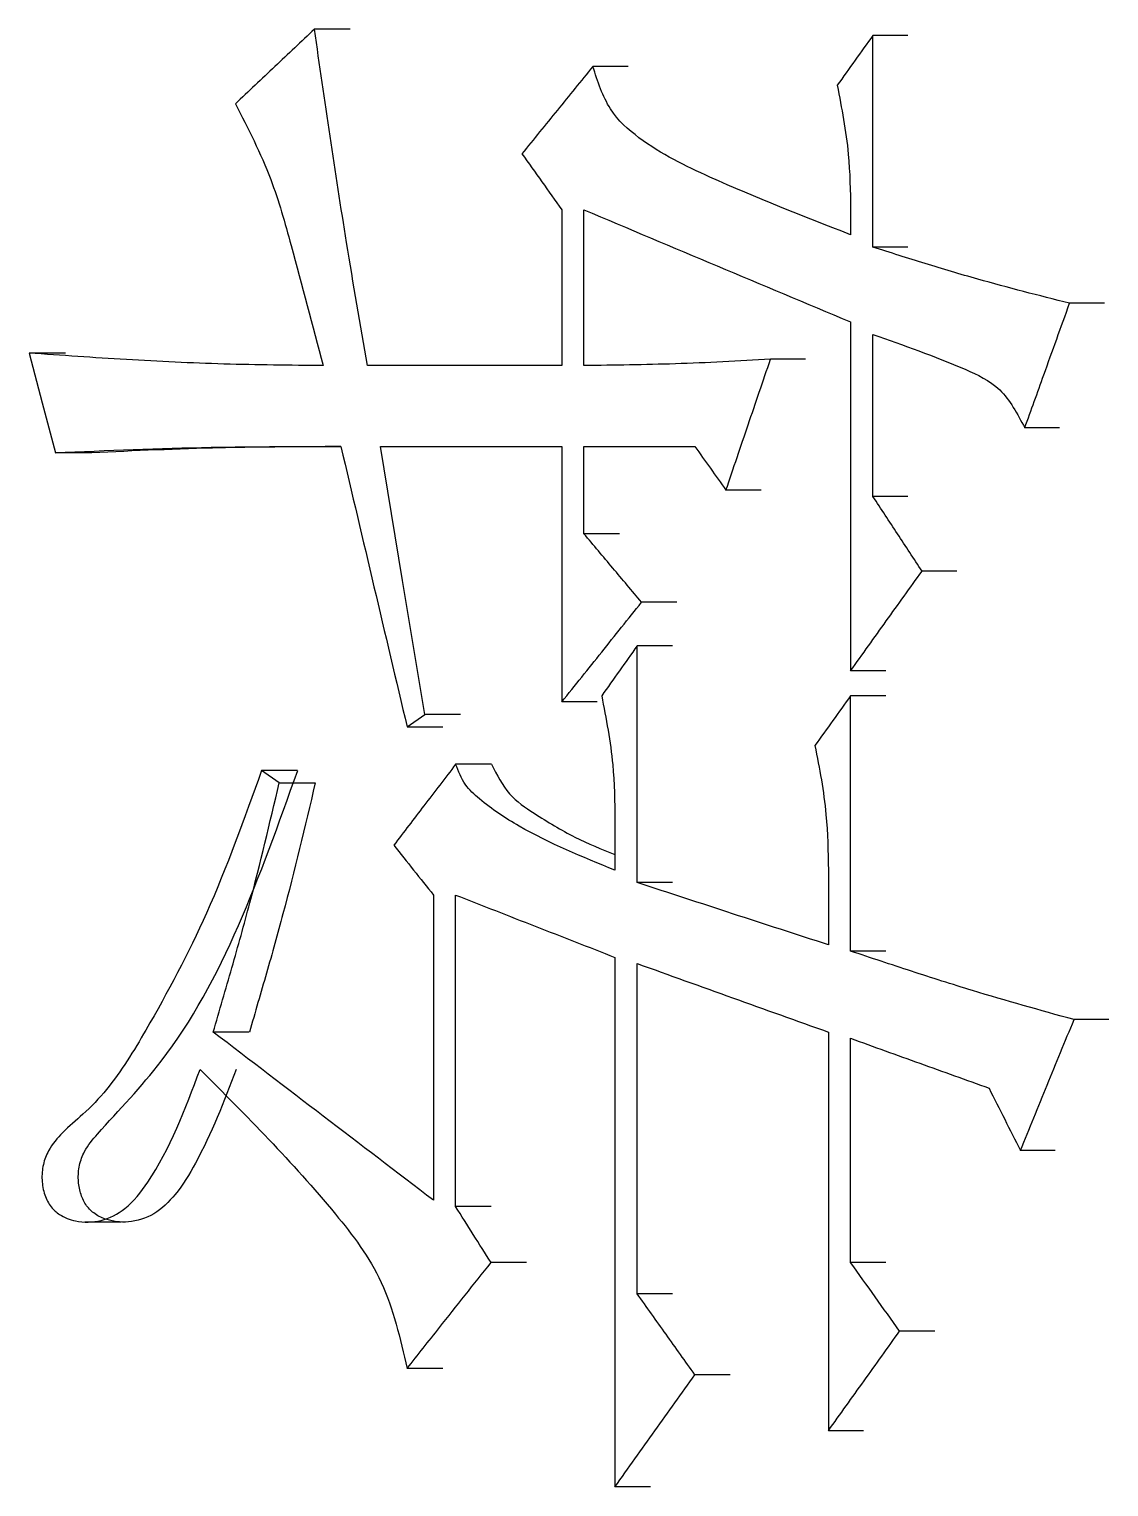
# Model space of a CAD drawing. Header units: millimetres. Extents: x 2063 to 4500, y 825 to 2548.
# Drawn here: x 3166.227 to 3168.101, y 1518.73 to 1521.261 of the extents above; entities that cross this region are included whole.
import ezdxf

# ---------------------------------------------------------------- set-up
doc = ezdxf.new("R2010")
doc.units = ezdxf.units.MM

msp = doc.modelspace()

# ---------------------------------------------------------------- linework, layer by layer
at = {"color": 7, "linetype": 'Continuous', "lineweight": 25}
for p, q in [((3166.7844, 1521.261), (3166.7222, 1521.261)), ((3167.6917, 1520.8824), (3167.6917, 1521.2502)), ((3167.7525, 1521.2502), (3167.6917, 1521.2502)), ((3167.267, 1521.1961), (3167.2055, 1521.1961)), ((3167.1516, 1520.9473), (3167.1516, 1520.6768)), ((3167.19, 1520.6768), (3167.19, 1520.9473)), ((3167.653, 1520.9473), (3167.653, 1520.904)), ((3167.7525, 1520.8824), (3167.6917, 1520.8824)), ((3168.0935, 1520.785), (3168.0331, 1520.785)), ((3167.653, 1520.7526), (3167.653, 1520.1468)), ((3167.6917, 1520.4497), (3167.6917, 1520.7309)), ((3166.2898, 1520.6985), (3166.2269, 1520.6985)), ((3167.1516, 1520.6768), (3166.814, 1520.6768)), ((3166.8761, 1520.6768), (3166.814, 1520.6768)), ((3167.5749, 1520.6877), (3167.5138, 1520.6877)), ((3168.0158, 1520.5686), (3167.9553, 1520.5686)), ((3166.3356, 1520.5254), (3166.2725, 1520.5254)), ((3166.837, 1520.5362), (3167.1516, 1520.5362)), ((3167.1516, 1520.5362), (3167.1516, 1520.0927)), ((3167.19, 1520.5362), (3167.3826, 1520.5362)), ((3167.19, 1520.3848), (3167.19, 1520.5362)), ((3167.4978, 1520.4605), (3167.4366, 1520.4605)), ((3167.7525, 1520.4497), (3167.6917, 1520.4497)), ((3167.2516, 1520.3848), (3167.19, 1520.3848)), ((3167.8376, 1520.3199), (3167.7769, 1520.3199)), ((3167.3515, 1520.2658), (3167.2901, 1520.2658)), ((3167.2824, 1519.779), (3167.2824, 1520.1901)), ((3167.3438, 1520.1901), (3167.2824, 1520.1901)), ((3167.7139, 1520.1468), (3167.653, 1520.1468)), ((3167.2132, 1520.0927), (3167.1516, 1520.0927)), ((3167.653, 1519.66), (3167.653, 1520.1035)), ((3166.883, 1520.0494), (3166.9136, 1520.0711)), ((3166.9755, 1520.0711), (3166.9136, 1520.0711)), ((3166.883, 1520.0494), (3166.9449, 1520.0494)), ((3166.6611, 1519.9521), (3166.6305, 1519.9737)), ((3167.0295, 1519.9846), (3166.9673, 1519.9846)), ((3166.6611, 1519.9521), (3166.7233, 1519.9521)), ((3167.2439, 1519.8872), (3167.2439, 1519.8006)), ((3167.6143, 1519.8006), (3167.6143, 1519.6708)), ((3167.3438, 1519.779), (3167.2824, 1519.779)), ((3166.9289, 1519.7574), (3166.9289, 1519.2273)), ((3166.9673, 1519.2165), (3166.9673, 1519.7574)), ((3167.2439, 1519.6492), (3167.2439, 1518.7297)), ((3167.2824, 1519.0651), (3167.2824, 1519.6384)), ((3168.1012, 1519.541), (3168.0408, 1519.541)), ((3166.609, 1519.5194), (3166.5466, 1519.5194)), ((3167.6143, 1519.5194), (3167.6143, 1518.8271)), ((3167.653, 1519.1191), (3167.653, 1519.5086)), ((3168.0081, 1519.3139), (3167.9476, 1519.3139)), ((3167.0291, 1519.2165), (3166.9673, 1519.2165)), ((3166.3237, 1519.1897), (3166.3868, 1519.1897)), ((3167.0904, 1519.1191), (3167.0287, 1519.1191)), ((3167.7139, 1519.1191), (3167.653, 1519.1191)), ((3167.3438, 1519.0651), (3167.2824, 1519.0651)), ((3167.7989, 1519.0002), (3167.7381, 1519.0002)), ((3166.9449, 1518.9352), (3166.8829, 1518.9352)), ((3167.4438, 1518.9244), (3167.3826, 1518.9244)), ((3167.6752, 1518.8271), (3167.6143, 1518.8271)), ((3167.3054, 1518.7297), (3167.2439, 1518.7297))]:
    msp.add_line(p, q, dxfattribs=at)
at = {"color": 7, "linetype": 'Continuous', "lineweight": 25, "flags": 128}
for points in [[(3166.2269, 1520.6985), (3166.2497, 1520.6119), (3166.2725, 1520.5254)], [(3166.9136, 1520.0711), (3166.8753, 1520.3036), (3166.837, 1520.5362)], [(3167.7139, 1520.1035), (3167.6988, 1520.1035), (3167.6833, 1520.1035), (3167.653, 1520.1035)], [(3166.6928, 1519.9737), (3166.6775, 1519.9737), (3166.6618, 1519.9737), (3166.6462, 1519.9737), (3166.6305, 1519.9737)], [(3167.7139, 1519.66), (3167.6968, 1519.66), (3167.6793, 1519.66), (3167.653, 1519.66)]]:
    msp.add_lwpolyline(points, dxfattribs=at)
at = {"color": 7, "linetype": 'Continuous', "lineweight": 25}
for points, knots in [([(3166.7222, 1521.261), (3166.6993, 1521.2394), (3166.6535, 1521.1962), (3166.6078, 1521.1529), (3166.5849, 1521.1313)], [0, 0, 0, 0, 0.5, 1, 1, 1, 1]), ([(3166.814, 1520.6768), (3166.8018, 1520.7479), (3166.7791, 1520.8805), (3166.749, 1521.0753), (3166.7311, 1521.1991), (3166.7222, 1521.261)], [0, 0, 0, 0, 0.366425, 0.683185, 1, 1, 1, 1]), ([(3167.6917, 1521.2502), (3167.6813, 1521.2357), (3167.6607, 1521.2069), (3167.6401, 1521.178), (3167.6297, 1521.1636)], [0, 0, 0, 0, 0.5, 1, 1, 1, 1]), ([(3167.2054, 1521.1961), (3167.1849, 1521.1708), (3167.1439, 1521.1204), (3167.1029, 1521.0699), (3167.0824, 1521.0446)], [0, 0, 0, 0, 0.5, 1, 1, 1, 1]), ([(3167.653, 1520.904), (3167.5709, 1520.936), (3167.446, 1520.9847), (3167.305, 1521.0528), (3167.2307, 1521.1185), (3167.214, 1521.17), (3167.2055, 1521.1961)], [0, 0, 0, 0, 0.493627, 0.751972, 0.874128, 1, 1, 1, 1]), ([(3167.6297, 1521.1636), (3167.6374, 1521.1239), (3167.6512, 1521.0527), (3167.6524, 1520.9796), (3167.653, 1520.9473)], [0, 0, 0, 0, 0.558835, 1, 1, 1, 1]), ([(3166.5849, 1521.1313), (3166.6069, 1521.0886), (3166.6467, 1521.0114), (3166.6904, 1520.8548), (3166.7191, 1520.7464), (3166.7375, 1520.6768)], [0, 0, 0, 0, 0.308167, 0.555958, 1, 1, 1, 1]), ([(3167.0824, 1521.0446), (3167.0939, 1521.0284), (3167.117, 1520.9959), (3167.14, 1520.9635), (3167.1516, 1520.9473)], [0, 0, 0, 0, 0.500002, 1, 1, 1, 1]), ([(3167.19, 1520.9473), (3167.267, 1520.9148), (3167.421, 1520.8499), (3167.5756, 1520.785), (3167.653, 1520.7526)], [0, 0, 0, 0, 0.5, 1, 1, 1, 1]), ([(3168.0331, 1520.785), (3167.9798, 1520.7985), (3167.8958, 1520.8196), (3167.7824, 1520.8538), (3167.7219, 1520.8729), (3167.6917, 1520.8824)], [0, 0, 0, 0, 0.465077, 0.732515, 1, 1, 1, 1]), ([(3167.9553, 1520.5686), (3167.9663, 1520.5993), (3167.9848, 1520.6507), (3168.0107, 1520.7228), (3168.0256, 1520.7643), (3168.0331, 1520.785)], [0, 0, 0, 0, 0.425233, 0.712616, 1, 1, 1, 1]), ([(3167.6917, 1520.7309), (3167.7448, 1520.7122), (3167.8189, 1520.686), (3167.9166, 1520.6411), (3167.9423, 1520.593), (3167.9553, 1520.5686)], [0, 0, 0, 0, 0.554938, 0.774738, 1, 1, 1, 1]), ([(3166.7375, 1520.6768), (3166.6799, 1520.6773), (3166.5658, 1520.6783), (3166.3956, 1520.6866), (3166.2832, 1520.6945), (3166.2269, 1520.6985)], [0, 0, 0, 0, 0.337206, 0.668546, 1, 1, 1, 1]), ([(3167.5138, 1520.6877), (3167.4863, 1520.6861), (3167.4312, 1520.6829), (3167.3232, 1520.6785), (3167.2429, 1520.6775), (3167.19, 1520.6768)], [0, 0, 0, 0, 0.254777, 0.5095604, 1, 1, 1, 1]), ([(3167.4366, 1520.4605), (3167.4494, 1520.4984), (3167.4752, 1520.5741), (3167.5009, 1520.6498), (3167.5138, 1520.6877)], [0, 0, 0, 0, 0.499999, 1, 1, 1, 1]), ([(3166.2725, 1520.5254), (3166.3625, 1520.5294), (3166.4549, 1520.5335), (3166.5499, 1520.535), (3166.5569, 1520.5351), (3166.564, 1520.5352), (3166.571, 1520.5352), (3166.578, 1520.5353), (3166.5851, 1520.5354), (3166.5921, 1520.5355), (3166.5991, 1520.5356), (3166.6085, 1520.5356), (3166.6179, 1520.5357), (3166.6273, 1520.5358), (3166.6343, 1520.5358), (3166.6413, 1520.5359), (3166.6484, 1520.5359), (3166.6554, 1520.536), (3166.6624, 1520.536), (3166.6695, 1520.536), (3166.6789, 1520.5361), (3166.6883, 1520.5361), (3166.6976, 1520.5361), (3166.7047, 1520.5361), (3166.7117, 1520.5361), (3166.7188, 1520.5361), (3166.7258, 1520.5362), (3166.7329, 1520.5362), (3166.7399, 1520.5362), (3166.747, 1520.5362), (3166.7564, 1520.5362), (3166.7634, 1520.5362), (3166.7681, 1520.5362)], [0, 0, 0, 0, 0.54643, 0.560604, 0.574777, 0.588951, 0.603124, 0.617298, 0.631471, 0.645645, 0.659818, 0.673992, 0.702339, 0.716512, 0.730686, 0.744859, 0.759033, 0.773206, 0.78738, 0.801553, 0.815726, 0.844073, 0.858247, 0.87242, 0.886594, 0.900767, 0.914941, 0.929114, 0.943288, 0.957461, 0.971635, 1, 1, 1, 1]), ([(3166.7682, 1520.536), (3166.7437, 1520.536), (3166.674, 1520.5359), (3166.5296, 1520.5341), (3166.4101, 1520.5287), (3166.3356, 1520.5254)], [0, 0, 0, 0, 0.169125, 0.482016, 1, 1, 1, 1]), ([(3166.7681, 1520.5362), (3166.7872, 1520.4551), (3166.8255, 1520.2928), (3166.8638, 1520.1306), (3166.883, 1520.0494)], [0, 0, 0, 0, 0.5, 1, 1, 1, 1]), ([(3167.3826, 1520.5362), (3167.3916, 1520.5236), (3167.4096, 1520.4984), (3167.4276, 1520.4731), (3167.4366, 1520.4605)], [0, 0, 0, 0, 0.5000006, 1, 1, 1, 1]), ([(3167.7769, 1520.3199), (3167.7627, 1520.3415), (3167.7343, 1520.3848), (3167.7059, 1520.428), (3167.6917, 1520.4497)], [0, 0, 0, 0, 0.4999982, 1, 1, 1, 1]), ([(3167.2901, 1520.2658), (3167.2734, 1520.2856), (3167.24, 1520.3253), (3167.2067, 1520.3649), (3167.19, 1520.3848)], [0, 0, 0, 0, 0.499998, 1, 1, 1, 1]), ([(3167.653, 1520.1468), (3167.6736, 1520.1756), (3167.7149, 1520.2333), (3167.7562, 1520.291), (3167.7769, 1520.3199)], [0, 0, 0, 0, 0.5, 1, 1, 1, 1]), ([(3167.1516, 1520.0927), (3167.1747, 1520.1215), (3167.2208, 1520.1792), (3167.267, 1520.2369), (3167.2901, 1520.2658)], [0, 0, 0, 0, 0.5, 1, 1, 1, 1]), ([(3167.2824, 1520.1901), (3167.2721, 1520.1756), (3167.2516, 1520.1468), (3167.2311, 1520.1179), (3167.2208, 1520.1035)], [0, 0, 0, 0, 0.5, 1, 1, 1, 1]), ([(3167.2208, 1520.1035), (3167.2285, 1520.0638), (3167.2422, 1519.9926), (3167.2434, 1519.9195), (3167.2439, 1519.8872)], [0, 0, 0, 0, 0.558835, 1, 1, 1, 1]), ([(3167.653, 1520.1035), (3167.6426, 1520.0891), (3167.622, 1520.0603), (3167.6014, 1520.0314), (3167.5911, 1520.017)], [0, 0, 0, 0, 0.5, 1, 1, 1, 1]), ([(3167.5911, 1520.017), (3167.5988, 1519.9772), (3167.6125, 1519.9061), (3167.6137, 1519.8329), (3167.6143, 1519.8006)], [0, 0, 0, 0, 0.558835, 1, 1, 1, 1]), ([(3166.6305, 1519.9737), (3166.6005, 1519.8898), (3166.5438, 1519.7319), (3166.4476, 1519.5512), (3166.3759, 1519.4327), (3166.3233, 1519.3781), (3166.2867, 1519.3482), (3166.262, 1519.3194), (3166.2503, 1519.2897), (3166.2482, 1519.2626), (3166.2528, 1519.2366), (3166.2639, 1519.2154), (3166.2825, 1519.1991), (3166.3122, 1519.1885), (3166.3521, 1519.1888), (3166.3975, 1519.2114), (3166.464, 1519.2955), (3166.4978, 1519.3854), (3166.5237, 1519.4545)], [0, 0, 0, 0, 0.197358, 0.371625, 0.468384, 0.517135, 0.556849, 0.588366, 0.607485, 0.626642, 0.645535, 0.663735, 0.679959, 0.706516, 0.74747, 0.788159, 0.837188, 1, 1, 1, 1]), ([(3166.5865, 1519.4545), (3166.5649, 1519.3986), (3166.5352, 1519.3216), (3166.4844, 1519.2386), (3166.4447, 1519.2003), (3166.401, 1519.1871), (3166.3647, 1519.191), (3166.3395, 1519.2034), (3166.3244, 1519.2192), (3166.3153, 1519.2397), (3166.3114, 1519.2634), (3166.3133, 1519.2888), (3166.324, 1519.3176), (3166.3746, 1519.3757), (3166.5415, 1519.5475), (3166.6279, 1519.7903), (3166.6931, 1519.9737)], [0, 0, 0, 0, 0.133375, 0.183984, 0.225671, 0.267689, 0.304898, 0.324823, 0.34135, 0.357907, 0.374433, 0.39274, 0.411726, 0.44145, 0.578087, 1, 1, 1, 1]), ([(3166.9673, 1519.9846), (3166.9581, 1519.9725), (3166.9397, 1519.9484), (3166.9039, 1519.9015), (3166.8773, 1519.8667), (3166.86, 1519.8439)], [0, 0, 0, 0, 0.257094, 0.514188, 1, 1, 1, 1]), ([(3167.2439, 1519.8006), (3167.1875, 1519.8235), (3167.106, 1519.8564), (3167.0214, 1519.9121), (3166.9819, 1519.9477), (3166.9722, 1519.9722), (3166.9673, 1519.9845)], [0, 0, 0, 0, 0.554179, 0.800397, 0.899211, 1, 1, 1, 1]), ([(3167.0295, 1519.9845), (3167.039, 1519.9661), (3167.0578, 1519.9295), (3167.112, 1519.8935), (3167.1722, 1519.8567), (3167.2205, 1519.8371), (3167.2439, 1519.8276)], [0, 0, 0, 0, 0.202373, 0.400807, 0.70993, 1, 1, 1, 1]), ([(3166.5466, 1519.5194), (3166.5574, 1519.5566), (3166.5791, 1519.6311), (3166.6192, 1519.7746), (3166.6446, 1519.8824), (3166.6611, 1519.9521)], [0, 0, 0, 0, 0.260983, 0.521979, 1, 1, 1, 1]), ([(3166.7236, 1519.9521), (3166.7056, 1519.876), (3166.6794, 1519.765), (3166.6391, 1519.6217), (3166.6192, 1519.5535), (3166.6093, 1519.5194)], [0, 0, 0, 0, 0.52212, 0.761035, 1, 1, 1, 1]), ([(3166.86, 1519.8439), (3166.8715, 1519.8295), (3166.8944, 1519.8006), (3166.9174, 1519.7718), (3166.9289, 1519.7574)], [0, 0, 0, 0, 0.500001, 1, 1, 1, 1]), ([(3167.6143, 1519.6708), (3167.5589, 1519.6889), (3167.4481, 1519.7249), (3167.3376, 1519.761), (3167.2824, 1519.779)], [0, 0, 0, 0, 0.5, 1, 1, 1, 1]), ([(3166.9673, 1519.7574), (3167.0133, 1519.7393), (3167.1054, 1519.7033), (3167.1977, 1519.6672), (3167.2439, 1519.6492)], [0, 0, 0, 0, 0.5000003, 1, 1, 1, 1]), ([(3168.0408, 1519.541), (3167.982, 1519.5574), (3167.8874, 1519.5836), (3167.7585, 1519.6249), (3167.6881, 1519.6483), (3167.653, 1519.66)], [0, 0, 0, 0, 0.452168, 0.726066, 1, 1, 1, 1]), ([(3167.2824, 1519.6384), (3167.3376, 1519.6185), (3167.4481, 1519.5789), (3167.5589, 1519.5392), (3167.6143, 1519.5194)], [0, 0, 0, 0, 0.5, 1, 1, 1, 1]), ([(3167.9476, 1519.3139), (3167.9631, 1519.3517), (3167.9942, 1519.4274), (3168.0253, 1519.5032), (3168.0408, 1519.541)], [0, 0, 0, 0, 0.499999, 1, 1, 1, 1]), ([(3166.9289, 1519.2273), (3166.8651, 1519.276), (3166.7374, 1519.3733), (3166.6102, 1519.4707), (3166.5466, 1519.5194)], [0, 0, 0, 0, 0.5, 1, 1, 1, 1]), ([(3167.653, 1519.5086), (3167.693, 1519.4941), (3167.773, 1519.4653), (3167.8531, 1519.4365), (3167.8932, 1519.422)], [0, 0, 0, 0, 0.499999, 1, 1, 1, 1]), ([(3166.5237, 1519.4545), (3166.6036, 1519.3744), (3166.7154, 1519.2625), (3166.8474, 1519.0901), (3166.871, 1518.9873), (3166.8829, 1518.9352)], [0, 0, 0, 0, 0.5534418, 0.7739919, 1, 1, 1, 1]), ([(3167.8932, 1519.422), (3167.9023, 1519.404), (3167.9204, 1519.3679), (3167.9385, 1519.3319), (3167.9476, 1519.3139)], [0, 0, 0, 0, 0.499998, 1, 1, 1, 1]), ([(3167.0287, 1519.1191), (3167.0184, 1519.1354), (3166.998, 1519.1678), (3166.9775, 1519.2003), (3166.9673, 1519.2165)], [0, 0, 0, 0, 0.5, 1, 1, 1, 1]), ([(3166.8829, 1518.9352), (3166.9017, 1518.9589), (3166.9353, 1519.0014), (3166.9839, 1519.0627), (3167.0137, 1519.1003), (3167.0287, 1519.1191)], [0, 0, 0, 0, 0.386049, 0.693024, 1, 1, 1, 1]), ([(3167.7381, 1519.0002), (3167.7239, 1519.02), (3167.6955, 1519.0597), (3167.6672, 1519.0993), (3167.653, 1519.1191)], [0, 0, 0, 0, 0.499998, 1, 1, 1, 1]), ([(3167.3826, 1518.9244), (3167.3659, 1518.9479), (3167.3325, 1518.9947), (3167.2991, 1519.0416), (3167.2824, 1519.0651)], [0, 0, 0, 0, 0.499999, 1, 1, 1, 1]), ([(3167.6143, 1518.8271), (3167.6349, 1518.8559), (3167.6762, 1518.9136), (3167.7175, 1518.9713), (3167.7381, 1519.0002)], [0, 0, 0, 0, 0.5, 1, 1, 1, 1]), ([(3167.2439, 1518.7297), (3167.267, 1518.7622), (3167.3132, 1518.8271), (3167.3595, 1518.892), (3167.3826, 1518.9244)], [0, 0, 0, 0, 0.5, 1, 1, 1, 1])]:
    msp.add_open_spline(points, degree=3, knots=knots, dxfattribs=at)

doc.saveas('drawing.dxf')
